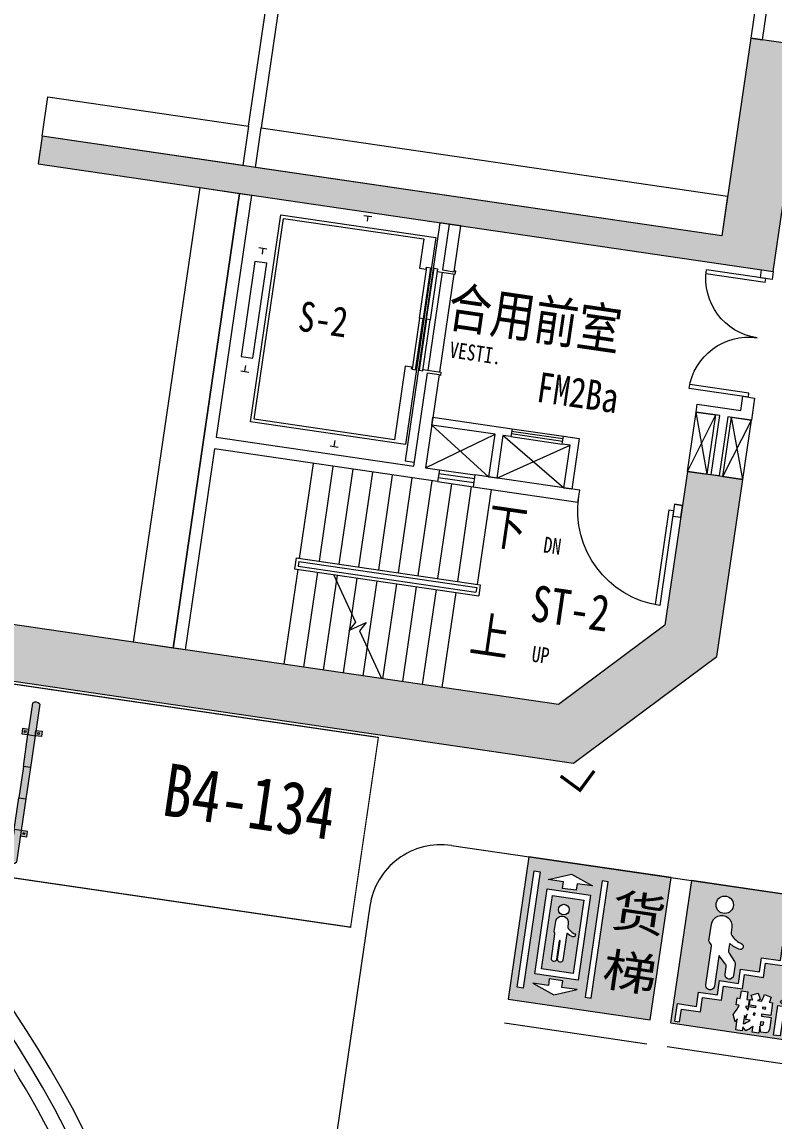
# Model space of a CAD drawing. Header units: inches. Extents: x -414268 to 632271, y -366004 to 318730.
# Drawn here: x -55293 to -45879, y 163878 to 177631 of the extents above; entities that cross this region are included whole.
import ezdxf
from ezdxf.enums import TextEntityAlignment as Align

# ---------------------------------------------------------------- set-up
doc = ezdxf.new("R2010")
doc.units = ezdxf.units.IN
doc.header["$LTSCALE"] = 1200
doc.header["$MEASUREMENT"] = 0
doc.layers.get('0').update_dxf_attribs({"linetype": 'CONTINUOUS', "lineweight": 0})
for name, color, linetype, lineweight in [('0--PAI--', 7, 'CONTINUOUS', 0), ('0--PAI--BLUE', 5, 'CONTINUOUS', 0), ('0--底牌颜色', 5, 'CONTINUOUS', 0), ('0--挡车架', 7, 'CONTINUOUS', 0), ('0--灯箱字(黄底黑字)', 7, 'CONTINUOUS', 0), ('0--立面标', 7, 'CONTINUOUS', 0), ('0--路缘线', 1, 'CONTINUOUS', 0), ('0－－车位', 4, 'CONTINUOUS', 0), ('0－－车位号码', 7, 'CONTINUOUS', 0), ('7', 7, 'CONTINUOUS', 0), ('COL-HATCH', 7, 'CONTINUOUS', 0), ('COLUMN', 7, 'CONTINUOUS', 0), ('ELEV-DOOR', 7, 'CONTINUOUS', 0), ('ELEV-EVTR', 7, 'CONTINUOUS', 0), ('EN-TEXT', 7, 'CONTINUOUS', 0), ('PUB_TEXT', 7, 'CONTINUOUS', 0), ('STAIR', 7, 'CONTINUOUS', 0), ('TEXT-EN', 7, 'CONTINUOUS', 0), ('WALL', 7, 'CONTINUOUS', 0), ('WINDOW', 7, 'CONTINUOUS', 0), ('WINDOW_TEXT', 7, 'CONTINUOUS', 0), ('井道', 7, 'CONTINUOUS', 0), ('消火栓', 7, 'CONTINUOUS', 0)]:
    doc.layers.add(name, color=color, linetype=linetype, lineweight=lineweight)
doc.styles.add('-文鼎特粗黑简', font='simhei.ttf', dxfattribs={"width": 0.5})
doc.styles.add('-黑体', font='simhei.ttf', dxfattribs={"width": 0.8})
doc.styles.add('SIMPLEX', font='SIMPLEX.SHX')

# ---------------------------------------------------------------- blocks, each defined once
blk = doc.blocks.new('_A1OSQ')
for p, q in [((0.44999999999982, 0), (0.44999999999982, 0.9969278574199233)), ((0.4999999999998, 0), (0.4999999999998, 1.0000000000004)), ((0.44999999999982, 0), (0.4999999999998, 0))]:
    blk.add_line(p, q)
blk.add_arc((0.5000000000002001, 0), 1.0000000000004, 90.0000000000229, 180)
blk = doc.blocks.new('_A0XEK')
for p, q in [((-0.5000000000004998, 0), (-0.5000000000004998, 0.5000000000010497)), ((-0.4666666666671299, 0), (-0.4666666666671299, 0.4988876515708717)), ((0.4666666666671798, 6.315935428979301e-18), (0.4666666666671799, 0.498887651570875)), ((0.5000000000005499, 0), (0.50000000000055, 0.5000000000010497)), ((-0.4666666666671299, 0), (-0.5000000000004998, 0)), ((0.5000000000005499, 0), (0.4666666666671798, 0))]:
    blk.add_line(p, q)
for centre, start, end in [((-0.5000000000010497, 0), 0, 89.999999999937), ((0.5000000000010497, 0), 90.00000000005723, 180)]:
    blk.add_arc(centre, 0.5000000000010497, start, end)
blk = doc.blocks.new('HR')
at = {"layer": '消火栓'}
for p, q in [((-249.9999999999964, 0), (-249.9999999999964, 749.9999999999986)), ((-249.9999999999964, -1.818989403545856e-12), (0, 749.9999999999986)), ((0, 0), (-249.9999999999964, 749.9999999999986)), ((-249.9999999999964, 749.9999999999986), (0, 749.9999999999986)), ((0, 0), (0, 749.9999999999986)), ((-249.9999999999964, 0), (0, 0))]:
    blk.add_line(p, q, dxfattribs=at)
blk = doc.blocks.new('_WBLK')
for p, q in [((-0.5, 0.5), (0.5, 0.5)), ((0.5, 0.1666666666666666), (-0.5, 0.1666666666666666)), ((0.5, -0.1666666666666667), (-0.5, -0.1666666666666667)), ((-0.4999999999999999, -0.5), (0.5, -0.5))]:
    blk.add_line(p, q)
at = {"layer": 'WINDOW_TEXT', "style": 'SIMPLEX', "flags": 9}
blk.add_attdef('A', text='', height=1, dxfattribs=at).set_placement((0, 1.5), align=Align.MIDDLE)
blk = doc.blocks.new('A$C6F4820FC')
at = {"layer": '0--挡车架'}
h = blk.add_hatch(color=256, dxfattribs=at)
h.paths.add_polyline_path([(2017.784217856827, 79.3952663297232, 0.3952043560108401), (2017.78421785311, 169.3952663332057), (1617.474230922457, 169.3952663332057), (1617.474230922458, 79.39526633119387), (1684.499301437642, 79.39526633119385)])
h.paths.add_polyline_path([(818.9364171714836, 169.3952663332057), (818.9364171714836, 79.39526633119385), (1216.632018534735, 79.39526633119385), (1216.632018534736, 169.3952663332057)])
h.paths.add_polyline_path([(418.094204783764, 79.39526633119385), (418.0942047837638, 169.3952663332057), (351.0691342685791, 169.3952663332057), (17.78421785310638, 169.395266333202, 0.3952043560108128), (17.78421784939219, 79.39526632972411)])
h = blk.add_hatch(color=256, dxfattribs=at)
h.paths.add_polyline_path([(1617.474230922457, 169.3952663332057), (1684.499301437642, 169.3952663332057), (1684.499301437642, 248.7905199443812), (1617.474230922457, 248.7905199443812)])
h.paths.add_polyline_path([(1638.848788944474, 209.0928931387934, -1), (1663.124743415625, 209.0928931387934, -1)], flags=16)
h.paths.add_polyline_path([(1617.474230922457, 1.272001827601343e-05), (1684.499301437642, 1.272001827601343e-05), (1684.499301437642, 79.39526633119387), (1617.474230922457, 79.39526633119384)])
h.paths.add_polyline_path([(1638.848788944473, 39.69763952560606, -1), (1663.124743415624, 39.69763952560606, -1)], flags=16)
h.paths.add_polyline_path([(351.069134268579, 248.7905199443813), (351.0691342685791, 169.3952663332057), (418.0942047837639, 169.3952663332057), (418.0942047837638, 248.7905199443812)])
h.paths.add_polyline_path([(396.7196467617473, 209.0928931387934, 1), (372.4436922905957, 209.0928931387934, 1)], flags=16)
h.paths.add_polyline_path([(418.0942047837639, 79.39526633119387), (351.0691342685791, 79.39526633119387), (351.0691342685791, 1.272001827601343e-05), (418.0942047837639, 1.272001827601343e-05)])
h.paths.add_polyline_path([(372.4436922905957, 39.69763952560606, -1), (396.7196467617473, 39.69763952560606, -1)], flags=16)
h = blk.add_hatch(color=40, dxfattribs=at)
h.paths.add_polyline_path([(1216.632018534736, 169.3952663332056), (1216.632018534735, 79.39526633119385), (1617.474230922457, 79.39526633119385), (1617.474230922457, 169.3952663332056)])
h.paths.add_polyline_path([(818.9364171714836, 79.39526633119385), (818.9364171714836, 169.3952663332057), (418.0942047837639, 169.3952663332057), (418.0942047837639, 79.39526633119385)])
for p, q in [((17.78421785310638, 169.395266333202), (418.0942047837639, 169.3952663332057)), ((818.9364171714838, 169.3952663332057), (1216.632018534736, 169.3952663332057)), ((1617.474230922457, 169.3952663332057), (2017.78421785311, 169.3952663332057)), ((17.78421784939155, 79.39526632972411), (418.0942047837639, 79.39526633119385)), ((818.9364171714838, 79.39526633119385), (1216.632018534735, 79.39526633119385)), ((1617.474230922457, 79.39526633119385), (2017.784217856827, 79.3952663297232))]:
    blk.add_line(p, q, dxfattribs=at)
for points in [[(418.0942047837639, 169.3952663332057), (351.0691342685791, 169.3952663332057), (351.0691342685791, 248.7905199443812), (418.0942047837639, 248.7905199443812)], [(1617.474230922457, 169.3952663332057), (1684.499301437642, 169.3952663332057), (1684.499301437642, 248.7905199443812), (1617.474230922457, 248.7905199443812)], [(418.0942047837639, 79.39526633119385), (351.0691342685791, 79.39526633119385), (351.0691342685791, 1.272001827601343e-05), (418.0942047837639, 1.272001827601343e-05)], [(1617.474230922457, 79.39526633119385), (1684.499301437642, 79.39526633119385), (1684.499301437642, 1.272001827601343e-05), (1617.474230922457, 1.272001827601343e-05)]]:
    blk.add_lwpolyline(points, close=True, dxfattribs=at)
at = {"layer": '0--挡车架', "color": 0}
for points in [[(818.9364171714838, 169.3952663332057), (818.9364171714838, 79.39526633119385), (418.0942047837639, 79.39526633119385), (418.0942047837639, 169.3952663332057)], [(1617.474230922457, 169.3952663332057), (1617.474230922457, 79.39526633119385), (1216.632018534735, 79.39526633119385), (1216.632018534736, 169.3952663332057)]]:
    blk.add_lwpolyline(points, close=True, dxfattribs=at)
at = {"layer": '0--挡车架'}
for centre in [(384.5816695261715, 209.0928931387934), (1650.986766180049, 209.0928931387934), (384.5816695261715, 39.69763952560606), (1650.986766180049, 39.69763952560606)]:
    blk.add_circle(centre, 12.13797723557582, dxfattribs=at)
for centre, start, end in [((65.82469069586296, 124.3952663294804), 136.8717046789877, 223.1282953162828), ((1969.743745010358, 124.3952663294804), 316.871704683716, 43.12829532101674)]:
    blk.add_arc(centre, 65.82466886578737, start, end, dxfattribs=at)
blk = doc.blocks.new('A$C001A7B1A')
at = {"layer": '0－－车位', "const_width": 15}
blk.add_lwpolyline([(2407.499988817268, 5307.500045389108), (7.499988817267877, 5307.500045389108), (7.499988817267877, 7.500045389109687), (2407.499988817268, 7.500045389109687)], close=True, dxfattribs=at)
at = {"layer": '0--挡车架'}
blk.add_blockref('A$C6F4820FC', (189.7157709641579, 883.1047790596294), dxfattribs=at)
blk = doc.blocks.new('A$C345525A8')
at = {"layer": '0--PAI--BLUE'}
h = blk.add_hatch(color=256, dxfattribs=at)
h.paths.add_polyline_path([(2.405579289188609e-05, 700.0000090901085), (2.405579289188609e-05, 100.0000090901085), (600.0000240557929, 100.0000090901085), (600.0000240557929, 700.0000090901085)])
h.paths.add_polyline_path([(590.0000240557929, 544.0000090901049), (496.0000240557856, 544.0000090901049), (496.0000240557856, 484.0000090901049), (416.0000240557856, 484.0000090901049), (416.0000240557856, 424.0000090901049), (336.0000240557856, 424.0000090901049), (336.0000240557856, 364.0000090901049), (256.0000240557856, 364.0000090901049), (256.0000240557856, 304.0000090901049), (176.0000240557856, 304.0000090901049), (176.0000240557856, 244.0000090901049), (96.00002405578562, 244.0000090901049), (96.00002405578562, 184.0000090901049), (16.00002405578562, 184.0000090901049), (16.00002405578562, 110.0000090901085), (36.00002405578562, 110.0000090901085), (36.00002405578562, 164.0000090901049), (116.0000240557856, 164.0000090901049), (116.0000240557856, 224.0000090901049), (196.0000240557856, 224.0000090901049), (196.0000240557856, 284.0000090901049), (276.0000240557856, 284.0000090901049), (276.0000240557856, 344.0000090901049), (356.0000240557856, 344.0000090901049), (356.0000240557856, 404.0000090901049), (436.0000240557856, 404.0000090901049), (436.0000240557856, 464.0000090901049), (516.0000240557856, 464.0000090901049), (516.0000240557856, 524.0000090901049), (590.0000240557929, 524.0000090901049)], flags=16)
h.paths.add_polyline_path([(431.6730947455653, 236.7470913468824), (459.4488462519075, 236.7470913468824), (459.4488462519075, 112.1682407861699), (431.6730947455726, 112.1682407861699)], flags=16)
h.paths.add_polyline_path([(466.2837170414277, 134.8541948960592), (535.1656418067068, 134.8541948960592), (541.8066155525448, 112.1682407861699), (549.950291386871, 112.1682407861699), (559.5966693096634, 112.6045091344349), (567.3525510566396, 113.9133141792372), (573.2664108886966, 116.0946559205731), (577.2897745449445, 119.1485343584427), (579.4711162862804, 123.0264752319272), (579.9073846345418, 126.1773021916342), (579.9073846345418, 271.2122908599849), (490.0845791524407, 271.2122908599849), (490.0845791524407, 240.7704550031231), (552.1316331281996, 240.7704550031231), (552.1316331281996, 146.0032749073289), (549.3201259949274, 142.6585509039469), (545.975401991549, 142.6585509039469), (545.9754019915417, 221.2838021138596), (466.2837170414277, 221.2838021138596)], flags=16)
h.paths.add_polyline_path([(446.166898760217, 248.8171823156081), (439.8167705798842, 253.42223710287), (458.9641036427201, 276.2051397345967), (465.1688090402968, 271.5516106864161), (471.9552055688982, 266.3648647681257), (477.6751683572875, 261.90523276362), (482.280223144553, 258.1727146728881), (485.7218956697689, 255.2642590177747), (468.9498013919438, 230.4454374274719), (467.8833676517388, 231.3664483849243), (462.9874672989608, 235.5837090848363), (457.752247119759, 239.8979183065894), (452.177707114126, 244.30907605018)], flags=16)
h.paths.add_polyline_path([(300.3563219171774, 210.0862478416711), (301.3742813964636, 209.2621854060562), (305.833913400973, 205.2872960107343), (311.3599791456872, 199.9551273096913), (312.523361407737, 214.5943541070992), (342.4804546554078, 214.5943541070992), (342.4804546554078, 220.7505852437571), (314.3653833226417, 220.7505852437571), (314.3653833226417, 244.5999216156924), (325.1751435074766, 244.5999216156924), (322.3151621132856, 250.1259873604067), (318.8734895880625, 256.3306927579833), (315.189445758253, 262.7292951992349), (342.6258774381567, 276.2051397345967), (342.7228259599942, 276.0597169518405), (347.2309322254296, 267.7221440738467), (350.9149760552391, 260.7903247624927), (353.7749574494374, 255.1673104959373), (355.7624021470983, 250.9015755351065), (345.6312816151185, 244.5999216156924), (361.9186332837562, 244.5999216156924), (363.8576037204912, 249.8836160558167), (365.7480998963147, 256.0883214533933), (366.6691108537707, 259.2876226740154), (368.2687614640818, 265.9285964198607), (369.9168863353116, 273.8783752105046), (399.7285568002335, 267.7221440738467), (399.6800825393148, 267.479772769253), (398.1773804508412, 260.2086336314678), (396.5777298405301, 253.3252885810325), (394.8811307083815, 246.7327890961096), (394.2024910555192, 244.5999216156924), (408.8417178529198, 244.5999216156924), (408.8417178529198, 190.7934919960826), (370.25620616175, 190.7934919960826), (370.25620616175, 183.2799815537037), (412.1864418563055, 183.2799815537073), (412.1864418563055, 140.8165289890421), (411.7986477689556, 133.7392868949319), (410.2474714195632, 126.6135705399029), (407.4359642862837, 121.3783503606974), (403.412600630043, 118.0821006182341), (398.2258547117526, 116.6763470515943), (378.0605621696304, 116.6763470515943), (370.25620616175, 141.1558488154697), (370.25620616175, 110.8594357413676), (342.4804546554078, 110.8594357413676), (342.4804546554078, 136.6477425500452), (339.8143703048845, 133.351492807582), (337.6330285635486, 130.9762540225711), (333.0279737762903, 126.4196734962279), (327.7442793361624, 121.8630929698811), (321.878893765017, 117.3549867044567), (315.3348685410092, 112.8468804390286), (300.3563219171774, 128.1647468892952), (300.3563219171774, 110.8594357413676), (272.5805704108352, 110.8594357413676), (272.5805704108352, 156.6676123094112), (271.9504050188916, 155.5042300473688), (268.6056810155133, 149.396473171626), (265.0670599684527, 142.9978707303781), (253.2878145652503, 174.3122432837699), (255.7600018720914, 178.4325554618481), (259.5409942237384, 185.0735292076934), (262.8857182271167, 191.4236573880262), (265.7941738822337, 197.4829400028466), (268.2663611890821, 203.2998513130733), (269.8175375384744, 207.2747407083953), (272.0958278016478, 214.1096114979118), (259.1047258754697, 214.1096114979118), (259.1047258754697, 243.2426423099714), (272.5805704108352, 243.2426423099714), (272.5805704108352, 274.7509119070382), (300.3563219171774, 274.7509119070382), (300.3563219171774, 243.2426423099714), (310.3420196663938, 243.2426423099714), (310.3420196663938, 214.1096114979118), (300.3563219171701, 214.1096114979118)], flags=16)
h.paths.add_polyline_path([(495.3682735925686, 187.9819848628067), (516.8423711794894, 187.9819848628067), (516.8423711794894, 198.7917450476452), (495.3682735925686, 198.7917450476452)], flags=0)
h.paths.add_polyline_path([(495.3682735925686, 158.6550570070722), (516.8423711794894, 158.6550570070722), (516.8423711794894, 169.4648171919143), (495.3682735925686, 169.4648171919143)], flags=0)
h.paths.add_polyline_path([(383.7320506971009, 220.7505852437571), (370.25620616175, 220.7505852437571), (370.25620616175, 214.5943541070992), (383.7320506971082, 214.5943541070992)], flags=0)
h.paths.add_polyline_path([(384.4106903499633, 152.304928826743), (384.4106903499633, 159.4791194426907), (370.25620616175, 159.4791194426907), (370.25620616175, 145.3246352544666), (377.4303967776941, 145.3246352544666), (382.1808743477159, 146.6819145601876)], flags=0)
h.paths.add_polyline_path([(335.1608412567002, 183.2799815537073), (342.4804546554078, 183.2799815537073), (342.4804546554078, 190.7934919960826), (335.7910066486511, 190.7934919960826)], flags=0)
h.paths.add_polyline_path([(308.4999977514963, 159.4791194426907), (310.0026998399699, 181.7772794652301), (305.0098509653544, 168.7861775390556), (304.5251083561743, 169.4648171919143), (300.3563219171774, 175.1363057193848), (300.3563219171774, 139.847043770671), (305.4945935745418, 142.9493964694593), (311.9901445376308, 147.2151314302937), (317.4192617605077, 151.1415465646969), (321.8304195040982, 154.8255903945064), (326.338525769519, 159.4791194426907)], flags=0)
edge = h.paths.add_edge_path(flags=16)
edge.add_line((158.7598999313486, 404.2981192661282), (158.7598999313486, 278.7236530746231))
edge.add_arc((140.6158999313411, 278.7236530746231), 18.14400000000387, -180, 0, ccw=False)
edge.add_line((122.4718999313336, 278.7236530746231), (122.4718999313336, 441.2037816170305))
edge.add_arc((113.4718999313336, 441.2037816170305), 9, 359.9999999999971, 404.9999999999749)
edge.add_line((119.8358609620191, 447.5677426477087), (111.225653560643, 456.1779500490811))
edge.add_arc((117.5896145913284, 462.541911079752), 8.999999999997097, 179.9999999999645, 224.9999999999555, ccw=False)
edge.add_line((108.5896145913284, 462.5419110797593), (108.5896145913284, 531.6818303194341))
edge.add_arc((151.8187572613388, 531.6818303194304), 43.22914267000306, -5.5138116294983774e-12, 179.9999999999956, ccw=False)
edge.add_line((195.0478999313345, 531.6818303194268), (195.0478999313345, 509.8407526930168))
edge.add_arc((213.0478999313054, 509.8407526931078), 17.99999999996362, 180.0000000002891, 223.7430230016594)
edge.add_arc((278.242311893955, 572.2356126503437), 108.2409546726554, 223.7430230013552, 251.0649638547712)
edge.add_arc((240.5128038934417, 457.2642605388428), 12.85450880957776, -80.86321042777348, 78.30440369579571, ccw=False)
edge.add_arc((262.822028152812, 560.0014307051206), 117.1944986343046, 236.3285316040484, 260.0409935117252, ccw=False)
edge.add_arc((196.8478999313083, 460.9706016131749), 1.79999999998124, 56.3285316037433, 179.9999999997503)
edge.add_line((195.04789993132, 460.9706016131859), (195.0478999313273, 434.9401547012421))
edge.add_arc((213.0478999313345, 434.9401547012385), 18, 179.9999999999874, 220.7429166670534)
edge.add_line((199.4102777338267, 423.1921650520198), (226.0638219926914, 392.2514698624618))
edge.add_arc((213.335899931335, 379.5235478011055), 17.99999999999999, -1.1311840353300795e-11, 44.99999999999028, ccw=False)
edge.add_line((231.335899931335, 379.5235478011018), (231.335899931335, 333.977766748445))
edge.add_arc((213.1918999313348, 333.9777667484414), 18.14399999999659, -179.99999999999466, 5.115907697472721e-12, ccw=False)
edge.add_line((195.0478999313345, 333.9777667484414), (195.0478999313127, 364.8998595557241))
edge.add_arc((177.04789993132, 364.8998595557059), 18, 4.99389492385525e-11, 45.0000000000233)
edge.add_line((189.7758219926691, 377.6277816170696), (161.8326921374755, 405.5709114722631))
edge.add_arc((160.5598999313443, 404.2981192661282), 1.799999999996751, 45.0000000000998, 180.0000000000109)
edge = h.paths.add_edge_path(flags=16)
edge.add_arc((151.8187572613388, 620.1989729894267), 36.2879999999912, 0, 360)
at = {"layer": '0--PAI--'}
for p, q in [((590.0000240557929, 544.0000090901049), (590.0000240557929, 524.0000090901049)), ((16.00002405578562, 110.0000090901085), (36.00002405578562, 110.0000090901085))]:
    blk.add_line(p, q, dxfattribs=at)
for points in [[(2.405579289188609e-05, 700.0000090901085), (2.405579289188609e-05, 100.0000090901085), (600.0000240557929, 100.0000090901085), (600.0000240557929, 700.0000090901085)], [(300.3563219171774, 210.0862478416711), (301.3742813964636, 209.2621854060562), (305.833913400973, 205.2872960107343), (311.3599791456872, 199.9551273096913), (312.523361407737, 214.5943541070992), (342.4804546554078, 214.5943541070992), (342.4804546554078, 220.7505852437571), (314.3653833226417, 220.7505852437571), (314.3653833226417, 244.5999216156924), (325.1751435074766, 244.5999216156924), (322.3151621132856, 250.1259873604067), (318.8734895880625, 256.3306927579833), (315.189445758253, 262.7292951992349), (342.6258774381567, 276.2051397345967), (342.7228259599942, 276.0597169518405), (347.2309322254296, 267.7221440738467), (350.9149760552391, 260.7903247624927), (353.7749574494374, 255.1673104959373), (355.7624021470983, 250.9015755351065), (345.6312816151185, 244.5999216156924), (361.9186332837562, 244.5999216156924), (363.8576037204912, 249.8836160558167), (365.7480998963147, 256.0883214533933), (366.6691108537707, 259.2876226740154), (368.2687614640818, 265.9285964198607), (369.9168863353116, 273.8783752105046), (399.7285568002335, 267.7221440738467), (399.6800825393148, 267.479772769253), (398.1773804508412, 260.2086336314678), (396.5777298405301, 253.3252885810325), (394.8811307083815, 246.7327890961096), (394.2024910555192, 244.5999216156924), (408.8417178529198, 244.5999216156924), (408.8417178529198, 190.7934919960826), (370.25620616175, 190.7934919960826), (370.25620616175, 183.2799815537037), (412.1864418563055, 183.2799815537073), (412.1864418563055, 140.8165289890421), (411.7986477689556, 133.7392868949319), (410.2474714195632, 126.6135705399029), (407.4359642862837, 121.3783503606974), (403.412600630043, 118.0821006182341), (398.2258547117526, 116.6763470515943), (378.0605621696304, 116.6763470515943), (370.25620616175, 141.1558488154697), (370.25620616175, 110.8594357413676), (342.4804546554078, 110.8594357413676), (342.4804546554078, 136.6477425500452), (339.8143703048845, 133.351492807582), (337.6330285635486, 130.9762540225711), (333.0279737762903, 126.4196734962279), (327.7442793361624, 121.8630929698811), (321.878893765017, 117.3549867044567), (315.3348685410092, 112.8468804390286), (300.3563219171774, 128.1647468892952), (300.3563219171774, 110.8594357413676), (272.5805704108352, 110.8594357413676), (272.5805704108352, 156.6676123094112), (271.9504050188916, 155.5042300473688), (268.6056810155133, 149.396473171626), (265.0670599684527, 142.9978707303781), (253.2878145652503, 174.3122432837699), (255.7600018720914, 178.4325554618481), (259.5409942237384, 185.0735292076934), (262.8857182271167, 191.4236573880262), (265.7941738822337, 197.4829400028466), (268.2663611890821, 203.2998513130733), (269.8175375384744, 207.2747407083953), (272.0958278016478, 214.1096114979118), (259.1047258754697, 214.1096114979118), (259.1047258754697, 243.2426423099714), (272.5805704108352, 243.2426423099714), (272.5805704108352, 274.7509119070382), (300.3563219171774, 274.7509119070382), (300.3563219171774, 243.2426423099714), (310.3420196663938, 243.2426423099714), (310.3420196663938, 214.1096114979118), (300.3563219171701, 214.1096114979118)], [(446.166898760217, 248.8171823156081), (439.8167705798842, 253.42223710287), (458.9641036427201, 276.2051397345967), (465.1688090402968, 271.5516106864161), (471.9552055688982, 266.3648647681257), (477.6751683572875, 261.90523276362), (482.280223144553, 258.1727146728881), (485.7218956697689, 255.2642590177747), (468.9498013919438, 230.4454374274719), (467.8833676517388, 231.3664483849243), (462.9874672989608, 235.5837090848363), (457.752247119759, 239.8979183065894), (452.177707114126, 244.30907605018)], [(431.6730947455653, 236.7470913468824), (459.4488462519075, 236.7470913468824), (459.4488462519075, 112.1682407861699), (431.6730947455726, 112.1682407861699)], [(466.2837170414277, 134.8541948960592), (535.1656418067068, 134.8541948960592), (541.8066155525448, 112.1682407861699), (549.950291386871, 112.1682407861699), (559.5966693096634, 112.6045091344349), (567.3525510566396, 113.9133141792372), (573.2664108886966, 116.0946559205731), (577.2897745449445, 119.1485343584427), (579.4711162862804, 123.0264752319272), (579.9073846345418, 126.1773021916342), (579.9073846345418, 271.2122908599849), (490.0845791524407, 271.2122908599849), (490.0845791524407, 240.7704550031231), (552.1316331281996, 240.7704550031231), (552.1316331281996, 146.0032749073289), (549.3201259949274, 142.6585509039469), (545.975401991549, 142.6585509039469), (545.9754019915417, 221.2838021138596), (466.2837170414277, 221.2838021138596)], [(335.1608412567002, 183.2799815537073), (342.4804546554078, 183.2799815537073), (342.4804546554078, 190.7934919960826), (335.7910066486511, 190.7934919960826)], [(383.7320506971009, 220.7505852437571), (370.25620616175, 220.7505852437571), (370.25620616175, 214.5943541070992), (383.7320506971082, 214.5943541070992)], [(495.3682735925686, 187.9819848628067), (516.8423711794894, 187.9819848628067), (516.8423711794894, 198.7917450476452), (495.3682735925686, 198.7917450476452)], [(308.4999977514963, 159.4791194426907), (310.0026998399699, 181.7772794652301), (305.0098509653544, 168.7861775390556), (304.5251083561743, 169.4648171919143), (300.3563219171774, 175.1363057193848), (300.3563219171774, 139.847043770671), (305.4945935745418, 142.9493964694593), (311.9901445376308, 147.2151314302937), (317.4192617605077, 151.1415465646969), (321.8304195040982, 154.8255903945064), (326.338525769519, 159.4791194426907)], [(384.4106903499633, 152.304928826743), (384.4106903499633, 159.4791194426907), (370.25620616175, 159.4791194426907), (370.25620616175, 145.3246352544666), (377.4303967776941, 145.3246352544666), (382.1808743477159, 146.6819145601876)], [(495.3682735925686, 158.6550570070722), (516.8423711794894, 158.6550570070722), (516.8423711794894, 169.4648171919143), (495.3682735925686, 169.4648171919143)]]:
    blk.add_lwpolyline(points, close=True, dxfattribs=at)
blk.add_lwpolyline([(158.7598999313486, 404.2981192661282), (158.7598999313486, 278.7236530746231, -0.9999999999999999), (122.4718999313336, 278.7236530746231), (122.4718999313336, 441.2037816170305, 0.1989123673795435), (119.8358609620191, 447.5677426477087), (111.225653560643, 456.1779500490811, -0.1989123673795669), (108.5896145913284, 462.5419110797593), (108.5896145913284, 531.6818303194341, -1.00000000000001), (195.0478999313345, 531.6818303194268), (195.0478999313418, 509.8407526930168, 0.1932169226587883), (200.0438329910248, 497.3951011227182, 0.1197824476978169), (243.1185675033412, 469.8518890980595, -0.8329292141941118), (242.5539977271983, 444.5728490937508, -0.1038359205590681), (197.8458740575152, 462.4686161803111, 0.5989112694497052), (195.04789993132, 460.9706016131859), (195.0478999313345, 434.9401547012421, 0.1796712742229802), (199.4102777338267, 423.1921650520198), (226.0638219926914, 392.2514698624618, -0.1989123673796645), (231.335899931335, 379.5235478011018), (231.335899931335, 333.977766748445, -0.9999999999999999), (195.0478999313345, 333.9777667484414), (195.04789993132, 364.8998595557241, 0.198912367379534), (189.7758219926691, 377.6277816170696), (161.8326921374755, 405.5709114722631, 0.6681786379189388)], format="xyb", close=True, dxfattribs=at)
for points in [[(16.00002405578562, 110.0000090901085), (16.00002405578562, 184.0000090901049), (96.00002405578562, 184.0000090901049), (96.00002405578562, 244.0000090901049), (176.0000240557856, 244.0000090901049), (176.0000240557856, 304.0000090901049), (256.0000240557856, 304.0000090901049), (256.0000240557856, 364.0000090901049), (336.0000240557856, 364.0000090901049), (336.0000240557856, 424.0000090901049), (416.0000240557856, 424.0000090901049), (416.0000240557856, 484.0000090901049), (496.0000240557856, 484.0000090901049), (496.0000240557856, 544.0000090901049), (590.0000240557929, 544.0000090901049)], [(36.00002405578562, 110.0000090901085), (36.00002405578562, 164.0000090901049), (116.0000240557856, 164.0000090901049), (116.0000240557856, 224.0000090901049), (196.0000240557856, 224.0000090901049), (196.0000240557856, 284.0000090901049), (276.0000240557856, 284.0000090901049), (276.0000240557856, 344.0000090901049), (356.0000240557856, 344.0000090901049), (356.0000240557856, 404.0000090901049), (436.0000240557856, 404.0000090901049), (436.0000240557856, 464.0000090901049), (516.0000240557856, 464.0000090901049), (516.0000240557856, 524.0000090901049), (590.0000240557929, 524.0000090901049)]]:
    blk.add_lwpolyline(points, dxfattribs=at)
blk.add_circle((151.8187572613388, 620.1989729894267), 36.2879999999912, dxfattribs=at)
at = {"layer": '7'}
blk.add_lwpolyline([(2.405579289188609e-05, 9.09010850591585e-06), (600.0000240557929, 9.09010850591585e-06)], dxfattribs=at)
blk = doc.blocks.new('A$C02CB3142')
at = {"layer": '0--底牌颜色'}
h = blk.add_hatch(color=256, dxfattribs=at)
h.paths.add_polyline_path([(2083.408075451676, 67106.32013812407), (2083.408075463609, 65306.32013812612), (3883.408075461455, 65306.32013813799), (3883.408075449639, 67106.32013813594)])
h.paths.add_polyline_path([(2363.196242969541, 66860.98342176815), (2643.140101779543, 66968.499108637), (2923.083960590942, 66860.98342177185), (2728.495353014616, 66860.98342177055), (2728.49535301514, 66777.05594722895), (2557.784850546392, 66777.05594722783), (2557.784850545868, 66860.98342176943)], flags=16)
h.paths.add_polyline_path([(2841.421452817682, 65741.75963706446), (2444.858750757528, 65741.75963706184), (2444.858750751475, 66668.689218235), (2841.42145281157, 66668.68921823762)], flags=0)
edge = h.paths.add_edge_path(flags=0)
edge.add_arc((2816.087678563908, 66405.8406820178), 214.8565808293658, 236.3285316043967, 258.7037237441423, ccw=False)
edge.add_arc((2695.135110159019, 66224.28416201529), 3.300000000009924, 56.32853160439507, 180.0000000002527)
edge.add_line((2691.835110159009, 66224.28416201528), (2691.835110161221, 65890.16475636164))
edge.add_arc((2658.571110161283, 65890.16475636142), 33.26399999993737, -179.99999999962404, 3.76019215764245e-10, ccw=False)
edge.add_line((2625.307110161346, 65890.1647563612), (2625.307110159774, 66120.38461104536))
edge.add_arc((2619.110012641439, 66120.38461104533), 6.197097518335795, 2.690818803320932e-10, 180.0000000004036)
edge.add_line((2612.912915123103, 66120.38461104529), (2612.912915124616, 65890.1647563611))
edge.add_arc((2579.64891512465, 65890.1647563609), 33.26399999996647, -179.99999999962404, 3.510081114654895e-10, ccw=False)
edge.add_line((2546.384915124683, 65890.16475636068), (2546.384915122704, 66201.0605074017))
edge.add_arc((2531.384915122687, 66201.06050740159), 15.00000000001683, 3.890895523277639e-10, 45.0000000004262)
edge.add_line((2541.991516840411, 66211.66710911947), (2538.160991813056, 66215.49763414677))
edge.add_arc((2549.82825370251, 66227.16489603641), 16.4999999999568, 180.0000000004548, 225.0000000004589, ccw=False)
edge.add_line((2533.328253702552, 66227.16489603628), (2533.328253701678, 66353.92141464222))
edge.add_arc((2612.581681929936, 66353.92141464274), 79.25342822825769, 3.681748239614535e-10, 180.0000000003787, ccw=False)
edge.add_line((2691.835110158194, 66353.92141464325), (2691.835110158485, 66313.87943899487))
edge.add_arc((2724.83511015838, 66313.87943899525), 32.99999999989495, 180.0000000006569, 223.7430230020235)
edge.add_arc((2844.35819875574, 66428.27001558412), 198.4417502329711, 223.7430230017061, 251.2405663442963)
edge.add_arc((2779.003841837973, 66217.50762697427), 22.91398831790696, -102.61090736639761, 86.15536940955388, ccw=False)
edge = h.paths.add_edge_path(flags=0)
edge.add_arc((2612.581681928888, 66516.20284287089), 66.52799999990815, 0, 360)
h.paths.add_polyline_path([(2363.196242978214, 65549.46543352763), (2643.140101789613, 65441.94974666249), (2923.083960599673, 65549.46543353131), (2728.495353023289, 65549.46543353003), (2728.495353022707, 65633.39290807166), (2557.784850554017, 65633.39290807054), (2557.784850554541, 65549.46543352891)], flags=16)
h.paths.add_polyline_path([(2916.421452818147, 65666.75963706504), (2369.858750758111, 65666.75963706143), (2369.858750751067, 66743.68921823442), (2916.421452810988, 66743.68921823803)], flags=16)
h.paths.add_polyline_path([(2250.068312854739, 65470.19339207733), (2173.655825067777, 65470.19339207685), (2173.655825058115, 66942.44688417451), (2250.068312845018, 66942.446884175)], flags=16)
h.paths.add_polyline_path([(3036.211890724138, 65470.19339208254), (3112.624378511042, 65470.19339208303), (3112.624378501321, 66942.4468841807), (3036.211890714418, 66942.4468841802)], flags=16)
at = {"layer": '0--PAI--'}
for points in [[(2083.408075451676, 67106.32013812407), (2083.408075463609, 65306.32013812612), (3883.408075461455, 65306.32013813799), (3883.408075449639, 67106.32013813594)], [(2250.068312854739, 65470.19339207733), (2173.655825067777, 65470.19339207685), (2173.655825058115, 66942.44688417451), (2250.068312845018, 66942.446884175)], [(2363.196242969541, 66860.98342176815), (2643.140101779543, 66968.499108637), (2923.083960590942, 66860.98342177185), (2728.495353014616, 66860.98342177055), (2728.49535301514, 66777.05594722895), (2557.784850546392, 66777.05594722783), (2557.784850545868, 66860.98342176943)], [(3036.211890724138, 65470.19339208254), (3112.624378511042, 65470.19339208303), (3112.624378501321, 66942.4468841807), (3036.211890714418, 66942.4468841802)], [(2916.421452818147, 65666.75963706504), (2369.858750758111, 65666.75963706143), (2369.858750751067, 66743.68921823442), (2916.421452810988, 66743.68921823803)], [(2841.421452817682, 65741.75963706446), (2444.858750757528, 65741.75963706184), (2444.858750751475, 66668.689218235), (2841.42145281157, 66668.68921823762)], [(2363.196242978214, 65549.46543352763), (2643.140101789613, 65441.94974666249), (2923.083960599673, 65549.46543353131), (2728.495353023289, 65549.46543353003), (2728.495353022707, 65633.39290807166), (2557.784850554017, 65633.39290807054), (2557.784850554541, 65549.46543352891)]]:
    blk.add_lwpolyline(points, close=True, dxfattribs=at)
blk.add_lwpolyline([(2774.001053251792, 66195.14643364941, -0.09794157306994242), (2696.964729390398, 66227.0305220551, 0.5989112694484939), (2691.835110159009, 66224.28416201528), (2691.835110161221, 65890.16475636164, -0.9999999999999999), (2625.307110161346, 65890.1647563612), (2625.307110159774, 66120.38461104536, 0.9999999999999999), (2612.912915123103, 66120.38461104529), (2612.912915124616, 65890.1647563611, -0.9999999999999999), (2546.384915124683, 65890.16475636068), (2546.384915122704, 66201.0605074017, 0.1989123673797559), (2541.991516840411, 66211.66710911947), (2538.160991813056, 66215.49763414677, -0.1989123673796662), (2533.328253702552, 66227.16489603628), (2533.328253701678, 66353.92141464222, -1.000000000000009), (2691.835110158194, 66353.92141464325), (2691.835110158485, 66313.87943899487, 0.1932169226587637), (2700.994320768048, 66291.06241111609, 0.120559723050095), (2780.540250382095, 66240.37004831189, -1.07958307243308), (2774.001053174143, 66195.14643366492)], format="xyb", dxfattribs=at)
blk.add_circle((2612.581681928888, 66516.20284287089), 66.52799999990815, dxfattribs=at)
at = {"layer": '7'}
blk.add_lwpolyline([(2083.408075465588, 65006.32013812645), (3883.408075463492, 65006.32013813834)], dxfattribs=at)
at = {"layer": '0--灯箱字(黄底黑字)', "color": 7, "true_color": 0xf7f7f7, "style": '-文鼎特粗黑简', "width": 1.2}
for s, p in [('货', (3205.456614686642, 66399.9591815102)), ('梯', (3205.456614686758, 65651.19003504983))]:
    blk.add_text(s, height=416.000000006783, rotation=359.9999999979815, dxfattribs=at).set_placement(p)

msp = doc.modelspace()

# ---------------------------------------------------------------- hatches: boundary and pattern name
at = {"layer": 'COL-HATCH'}
for points in [[(-45477.0542535173, 177328.8742662418), (-46169.68592947704, 177430.1726445963), (-46531.46585217171, 174956.4880875973), (-52369.40878672845, 175810.2956345555), (-55040.94072824798, 176201.0110216668), (-55091.5899174253, 175854.6951836869), (-53063.21596072544, 175558.0425764761), (-53063.19670610665, 175558.1742306951), (-52568.45979470684, 175485.8182461563), (-52420.03872128692, 175464.1114507946), (-52420.05797590571, 175463.9797965756), (-50061.30068664852, 175119.0081520106), (-50061.28143202973, 175119.1398062297), (-49946.35416430898, 175102.331528103), (-49797.933090868, 175080.6247327383), (-49797.95234548679, 175080.4930785193), (-45889.48336538917, 174508.873871263)], [(-46593.78765250067, 169693.165399993), (-46270.07584406383, 171906.5577173), (-46962.70752002363, 172007.8560956545), (-47244.46016629948, 170081.3612122592), (-48574.87230728578, 169090.4464657668), (-55923.68373962282, 170165.2207025893), (-56024.98211797728, 169472.5890266295), (-48389.27325172845, 168355.8556276462)], [(-46593.78765250067, 169693.165399993), (-46270.07584406383, 171906.5577173), (-46962.70752002363, 172007.8560956545), (-47244.46016629948, 170081.3612122592), (-48574.87230728578, 169090.4464657668), (-55923.68373962282, 170165.2207025893), (-56024.98211797728, 169472.5890266295), (-48389.27325172845, 168355.8556276462)]]:
    msp.add_hatch(color=256, dxfattribs=at).paths.add_polyline_path(points)

# ---------------------------------------------------------------- linework, layer by layer
at = {"layer": '0--立面标', "const_width": 39.99999999999999}
msp.add_lwpolyline([(-48549.31652573333, 168195.4745780633), (-48307.62805613363, 168017.7481487891), (-48129.90162685933, 168259.4366183888)], dxfattribs=at)
at = {"layer": '0--路缘线'}
for p, q in [((-49917.69324419665, 167326.1979351188), (-36711.79088086804, 165394.8157293336)), ((-50938.46045688615, 166565.9122667692), (-51420.99649991596, 163266.5529519986))]:
    msp.add_line(p, q, dxfattribs=at)
msp.add_lwpolyline([(-53651.50027795054, 155987.1678632003, 0.4197702688980953), (-64478.9232024902, 170405.7986169962), (-64695.52345604333, 170437.4767154685)], format="xyb", dxfattribs=at)
msp.add_arc((-50047.93401636649, 166435.6714945992), 900, 81.67939968390236, 171.6793996841437, dxfattribs=at)
at = {"layer": 'COLUMN'}
msp.add_lwpolyline([(-55040.9407282481, 176201.0110216667), (-55091.5899174253, 175854.6951836869), (-45889.48336538917, 174508.873871263), (-45477.0542535173, 177328.8742662418), (-46169.68592947704, 177430.1726445963), (-46531.46585217165, 174956.4880875974), (-55040.94072824804, 176201.0110216668)], dxfattribs=at)
msp.add_lwpolyline([(-46593.78765250067, 169693.165399993), (-46270.07584406383, 171906.5577173), (-46962.70752002363, 172007.8560956545), (-47244.46016629948, 170081.3612122592), (-48574.87230728578, 169090.4464657668), (-55923.68373962282, 170165.2207025893), (-56024.98211797728, 169472.5890266295), (-48389.27325172845, 168355.8556276462)], close=True, dxfattribs=at)
at = {"layer": 'ELEV-DOOR'}
for points in [[(-50317.01918666984, 173923.563269795), (-50223.67996661464, 174561.7738855007), (-50179.15364458866, 174555.2618468922), (-50272.49286464386, 173917.0512311865)], [(-50227.96654261788, 173910.5391925781), (-50134.62732256268, 174548.7498082838), (-50090.1010005367, 174542.2377696752), (-50183.4402205919, 173904.0271539695)], [(-50317.01918666984, 173923.563269795), (-50410.35840672511, 173285.3526540893), (-50365.83208469913, 173278.8406154808), (-50272.49286464386, 173917.0512311865)], [(-50227.96654261788, 173910.5391925781), (-50321.30576267309, 173272.3285768723), (-50276.77944064717, 173265.8165382639), (-50183.4402205919, 173904.0271539695)]]:
    msp.add_lwpolyline(points, close=True, dxfattribs=at)
at = {"layer": 'ELEV-DOOR', "color": 5}
for points in [[(-50090.1010005367, 174542.2377696752), (-50095.16591945442, 174507.6061858773), (-49869.47611244727, 174474.5987271449), (-49863.6876336842, 174514.1776800569), (-49880.41891326295, 174516.6246537486)], [(-50276.77944064717, 173265.8165382639), (-50274.60876111093, 173280.6586456058), (-50048.91895410384, 173247.6511868735), (-50054.70743286691, 173208.0722339614), (-50071.43871244567, 173210.5192076532)]]:
    msp.add_lwpolyline(points, dxfattribs=at)
at = {"layer": 'ELEV-EVTR'}
for p, q in [((-50034.62846542493, 174498.7524961952), (-50214.0713070815, 173271.8049559238)), ((-49886.20739200502, 174477.0457008336), (-50065.65023366152, 173250.0981605621))]:
    msp.add_line(p, q, dxfattribs=at)
at = {"layer": 'ELEV-EVTR', "color": 2}
msp.add_lwpolyline([(-52430.88982527569, 172625.8052210966), (-52051.74446631275, 175218.2266368346), (-50113.5447982662, 174934.7621489763), (-50492.69015722908, 172342.3407332384), (-52430.88982527569, 172625.8052210966)], close=True, dxfattribs=at)
at = {"layer": 'ELEV-EVTR'}
msp.add_lwpolyline([(-50415.3057758392, 173286.0762139347), (-50411.68797661219, 173310.8130595047), (-50495.79325155006, 173323.1135768763), (-50630.37538277201, 172402.9029216667), (-52385.52239360072, 172659.5956952455), (-52017.953992164, 175172.8592051594), (-50262.80698133522, 174916.1664315806), (-50316.35040989355, 174550.0611171478), (-50232.24513495568, 174537.7605997762), (-50228.62733572873, 174562.4974453462)], dxfattribs=at)
at = {"layer": 'ELEV-EVTR', "color": 5}
for points in [[(-51012.47712957149, 175210.7535511119), (-50913.52974729158, 175196.2823542041)], [(-50963.00343843148, 175203.517952658), (-50972.40971642151, 175139.202154176)], [(-52326.404479897, 174808.6620791208), (-52227.45709761704, 174794.190882213)], [(-52276.93078875693, 174801.4264806669), (-52287.78418643773, 174727.215943957)], [(-52502.68146051822, 173257.8473170995), (-52491.82806283748, 173332.0578538095)], [(-52552.15515165846, 173265.0829155534), (-52453.20776937844, 173250.6117186457)], [(-51384.98354024149, 172318.2122853714), (-51374.13014256064, 172392.4228220815)], [(-51434.4572313815, 172325.4478838253), (-51335.50984910148, 172310.9766869175)]]:
    msp.add_lwpolyline(points, dxfattribs=at)
at = {"layer": 'ELEV-EVTR', "color": 2}
msp.add_lwpolyline([(-49946.35416430898, 175102.331528103), (-50061.28143202973, 175119.1398062297), (-50496.53116248746, 172140.7748545155), (-50381.93719121226, 172124.0153214732)], dxfattribs=at)
at = {"layer": 'ELEV-EVTR'}
msp.add_lwpolyline([(-52377.18947990093, 174634.1745902438), (-52550.8438427943, 173446.8060028844), (-52402.42276937445, 173425.0992075226), (-52228.76840648107, 174612.4677948821)], close=True, dxfattribs=at)
at = {"layer": 'STAIR'}
for p, q in [((-51647.69373810675, 172106.8719346428), (-51821.34810100019, 170919.5033472832)), ((-51400.32528240688, 172070.6939423733), (-51573.97964530031, 170883.3253550138)), ((-51152.95682670694, 172034.5159501038), (-51326.61118960037, 170847.1473627443)), ((-50905.58837100706, 171998.3379578343), (-51079.24273390044, 170810.9693704748)), ((-50658.21991530719, 171962.1599655648), (-50831.87427820062, 170774.7913782053)), ((-50410.85145960731, 171925.9819732954), (-50584.50582250074, 170738.6133859359)), ((-50163.48300390737, 171889.8039810259), (-50337.1373668008, 170702.4353936664)), ((-49916.11454820749, 171853.6259887565), (-50089.76891110087, 170666.257401397)), ((-49668.74609250762, 171817.447996487), (-49842.40045540093, 170630.0794091276)), ((-49421.37763680774, 171781.2700042176), (-49595.03199970111, 170593.9014168581)), ((-51860.92705391214, 170925.2918260464), (-51881.18672958302, 170786.7654908544)), ((-51860.92705391214, 170925.2918260464), (-49555.45304678916, 170588.1129380949)), ((-51827.13657976332, 170879.9243943712), (-51835.81929790799, 170820.5559650032)), ((-51835.81929790799, 170820.5559650032), (-49609.50319660892, 170494.9540345781)), ((-51827.13657976332, 170879.9243943712), (-49600.82047846424, 170554.3224639462)), ((-51841.60777667107, 170780.9770120913), (-52015.2621395645, 169593.6084247318)), ((-51881.18672958302, 170786.7654908544), (-49575.71272246004, 170449.5866029031)), ((-51594.23932097113, 170744.7990198218), (-51767.89368386462, 169557.4304324623)), ((-51346.87086527119, 170708.6210275523), (-51520.52522816468, 169521.2524401929)), ((-51391.75536312233, 170715.1854498902), (-51117.0057964304, 170119.4301516689)), ((-51099.50240957137, 170672.4430352829), (-51273.15677246475, 169485.0744479234)), ((-50852.1339538715, 170636.2650430134), (-51025.78831676493, 169448.8964556539)), ((-50604.76549817162, 170600.087050744), (-50778.41986106505, 169412.7184633845)), ((-50357.39704247174, 170563.9090584746), (-50531.05140536505, 169376.540471115)), ((-49600.82047846424, 170554.3224639462), (-49609.50319660892, 170494.9540345781)), ((-49555.45304678916, 170588.1129380949), (-49575.71272246004, 170449.5866029031)), ((-50110.0285867718, 170527.7310662051), (-50283.68294966518, 169340.3624788455)), ((-49862.66013107193, 170491.5530739356), (-50036.3144939653, 169304.1844865761)), ((-51117.0057964304, 170119.4301516689), (-51200.84851661604, 170014.690482623)), ((-51200.84851661604, 170014.690482623), (-50982.90842908219, 170115.1997769481)), ((-50982.90842908219, 170115.1997769481), (-51066.75114926777, 170010.4601079021)), ((-51066.75114926777, 170010.4601079021), (-50792.00158257585, 169414.7048096809))]:
    msp.add_line(p, q, dxfattribs=at)
at = {"layer": 'WALL'}
for p, q in [((-52455.32123379817, 176328.1795316088), (-51688.34779768565, 181572.3907924466)), ((-52295.5794701734, 176304.8170690298), (-51528.60603406088, 181549.0283298675)), ((-46037.90443880903, 174530.5806666246), (-46052.37563571689, 174431.6332843447)), ((-45903.95456229692, 174409.926488983), (-46052.37563571689, 174431.6332843447)), ((-45889.48336538911, 174508.8738712629), (-45903.95456229692, 174409.926488983)), ((-47123.90917442745, 171596.9921323764), (-47145.61596978916, 171448.5710589565)), ((-47123.90917442745, 171596.9921323764), (-47024.96179214749, 171582.5209354686))]:
    msp.add_line(p, q, dxfattribs=at)
for points in [[(-46169.68592947721, 177430.1726445952), (-46021.26485605724, 177408.4658492335), (-45572.65775191586, 180475.8346999132), (-45721.07882533578, 180497.541495275)], [(-55040.94072824821, 176201.0110216668), (-54968.5847437093, 176695.7479330665), (-52455.32123379817, 176328.1795316088), (-52527.67721833714, 175833.442620209)], [(-55040.94072824827, 176201.0110216667), (-54968.58474370936, 176695.7479330664), (-52455.32123379823, 176328.1795316088), (-52527.67721833708, 175833.4426202089)], [(-52369.40878672845, 175810.2956345555), (-52297.05280218954, 176305.0325459553), (-46459.10986763274, 175451.2249989972), (-46531.46585217165, 174956.4880875974)], [(-52369.40878672845, 175810.2956345555), (-52297.05280218954, 176305.0325459553), (-46459.1098676328, 175451.2249989971), (-46531.46585217165, 174956.4880875973)], [(-53895.29052830423, 169868.6997495976), (-53063.19670610665, 175558.1742306951), (-52568.45979470678, 175485.8182461563), (-53400.5536169043, 169796.3437650587)], [(-52568.45979470684, 175485.8182461563), (-52420.03872128692, 175464.1114507946), (-52862.85734666506, 172436.3215530278), (-50389.17278966616, 172074.5416303333), (-50218.41266615386, 173242.1207412398), (-50069.9915927549, 173220.4139458812), (-50240.75171626714, 172052.8348349747), (-50067.59379725577, 172027.5102403867), (-50089.300592618, 171879.089166963), (-52884.56414202682, 172287.9004796079), (-53252.13254348445, 169774.636969697), (-53400.5536169043, 169796.3437650587)], [(-49797.933090868, 175080.6247327383), (-49946.35416428797, 175102.3315281), (-50030.28710635263, 174528.4367108792), (-49881.86603293271, 174506.7299155175)], [(-46269.44358933356, 172947.4225501453), (-46121.0225159137, 172925.7157547837), (-46161.54186725541, 172648.6630843999), (-46458.38401409535, 172692.0766751232), (-46566.91799090384, 171949.9713080234), (-46665.86537318374, 171964.4425049312), (-46557.33139637532, 172706.5478720309), (-46854.17354321526, 172749.9614627542), (-46839.7023463074, 172848.9088450343), (-46295.49174376758, 172769.3172620415)], [(-49449.17265800649, 171937.0652597094), (-49371.0281947045, 172471.3811240211), (-50162.60725294414, 172587.1506992833), (-50148.13605603634, 172686.0980815633), (-49158.66223323677, 172541.3861124855), (-49173.13343014457, 172442.4387302056), (-49272.08081242454, 172456.9099271133), (-49350.22527572652, 171922.5940628016)], [(-48515.50424841698, 172447.3233325849), (-48317.60948385712, 172418.3809387694), (-48410.22514406696, 171785.1176921776), (-48509.17252634693, 171799.5888890854), (-48431.02806304488, 172333.9047533972), (-48529.97544532485, 172348.375950305)], [(-49622.33057699597, 171962.3898543017), (-49644.0373723582, 171813.968780878), (-48332.98455714865, 171622.2254218499), (-48311.277761787, 171770.6464952698)], [(-47024.96179214749, 171582.5209354686), (-47123.90917442745, 171596.9921323764), (-47145.61596978916, 171448.5710589565), (-47046.66858750919, 171434.0998620488)]]:
    msp.add_lwpolyline(points, close=True, dxfattribs=at)
msp.add_lwpolyline([(-53453.60551339056, 155958.2254693848, 0.4142135623730923), (-64435.50961177342, 170702.6407637909), (-64522.14971320255, 170715.312003181)], format="xyb", dxfattribs=at)
msp.add_arc((-66316.76520978526, 157839.4810673964), 13199.99999999994, 351.6793996841437, 71.6928482388037, dxfattribs=at)
at = {"layer": '井道'}
for p, q in [((-50240.75171626714, 172052.8348349747), (-49371.0281947045, 172471.3811240211)), ((-49449.17265800649, 171937.0652597094), (-50162.60725294414, 172587.1506992833)), ((-49350.22527572612, 171922.5940628044), (-48431.02806304488, 172333.9047533972)), ((-48509.17252634681, 171799.5888890859), (-49272.08081242454, 172456.9099271133))]:
    msp.add_line(p, q, dxfattribs=at)

# ---------------------------------------------------------------- block references
for name, p, rotation in [('HR', (-46715.33906432363, 171971.678103385), 351.6793996836047), ('HR', (-46715.33906432369, 171971.678103385), 351.6793996836047), ('HR', (-46270.07584406383, 171906.5577172999), 351.6793996836047), ('HR', (-46270.07584406383, 171906.5577173), 351.6793996836047), ('A$C001A7B1A', (-56082.2055633564, 169453.7100996772), 261.6793996638116)]:
    msp.add_blockref(name, p, dxfattribs=dict(rotation=rotation))
at = {"color": 7, "true_color": 0xffffff, "rotation": 351.6793996836047}
msp.add_blockref('A$C02CB3142', (-60720.20839857782, 101085.8736455761), dxfattribs=at)
at = {"layer": '7', "xscale": 2.99999999999317, "yscale": 3, "zscale": 3, "rotation": 351.6793996836047}
msp.add_blockref('A$C345525A8', (-47215.93843995227, 164808.7222559995), dxfattribs=at)
at = {"layer": 'WINDOW'}
for name, p, xscale, yscale, zscale, rotation in [('_A0XEK', (-46091.64644492936, 173679.3980794088), 1499.999999999998, -1499.999999999998, 1500, 261.6793996836108), ('_WBLK', (-48844.31883928186, 172444.8810313877), 650.0000000000009, 100.0000000074524, 650, 351.6793996836047), ('_WBLK', (-49855.81558480684, 171920.7395106324), 449.9999999999916, 150.0000000037307, 450, 351.6793996836047), ('_A1OSQ', (-47729.1423002127, 171604.522824381), 1199.999999999997, -1199.999999999998, 1200, 351.6793996836047)]:
    msp.add_blockref(name, p, dxfattribs=dict(at, xscale=xscale, yscale=yscale, zscale=zscale, rotation=rotation))

# ---------------------------------------------------------------- texts
at = {"layer": '0－－车位号码', "style": '-黑体', "width": 0.8}
msp.add_text('B4-134', height=660, rotation=351.67939968401, dxfattribs=at).set_placement((-53559.1508431838, 167707.2466519705))
at = {"layer": 'EN-TEXT', "char_height": 200, "width": 1685.885922234143, "attachment_point": 1, "rotation": 351.67939968361037, "style": '-黑体'}
for s, insert in [('VESTI.', (-49922.28359378863, 173633.3296284804)), ('DN', (-48746.20248802059, 171192.9221358155)), ('UP', (-48893.41366457538, 169826.7994994117))]:
    msp.add_mtext(s, dxfattribs=dict(at, insert=insert))
at = {"layer": 'PUB_TEXT', "style": '-黑体', "width": 0.8}
for s, height, p in [('合用前室', 500, (-49989.97753273789, 173831.2848962785)), ('下', 450, (-49495.52663696755, 171119.6614834962)), ('ST-2', 450, (-48944.66485037393, 170141.9836514351)), ('上', 450, (-49704.2135311871, 169761.5913175969))]:
    msp.add_text(s, height=height, rotation=351.6793996837307, dxfattribs=at).set_placement(p)
at = {"layer": 'TEXT-EN', "style": '-黑体', "width": 0.8}
msp.add_text('S-2', height=375, rotation=351.6793996837307, dxfattribs=at).set_placement((-51850.38973837905, 173771.1415773879))
at = {"layer": 'WINDOW_TEXT', "style": '-黑体', "width": 0.8}
msp.add_text('FM2Ba', height=375, rotation=351.6793996837307, dxfattribs=at).set_placement((-48864.75514460431, 172881.6018989392))

doc.saveas('drawing.dxf')
